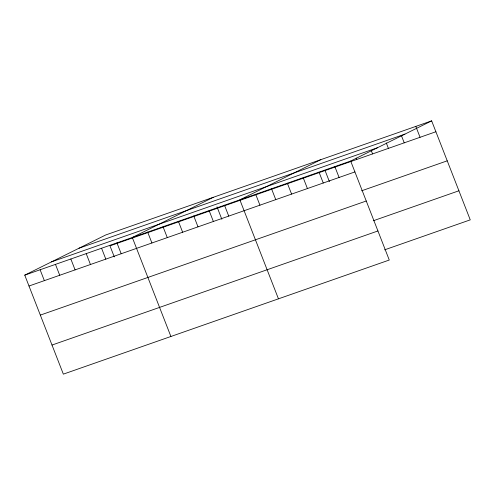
<?xml version="1.0" encoding="UTF-8"?>
<svg xmlns="http://www.w3.org/2000/svg" width="495" height="495" viewBox="0 0 495 495"><rect width="100%" height="100%" fill="white"/><g stroke="black" fill="none" stroke-linecap="round" stroke-linejoin="round"><path stroke-width="0.74" d="M431.652 120.86L350.67 161.036L389.268 260.036L63.348 374.14L24.75 275.14L105.732 234.964L431.652 120.86L470.25 219.86L384.621 249.839M213.283 197.313L132.301 237.482L170.905 336.482M320.84 159.656L239.858 199.832L278.456 298.832M79.008 248.218L404.929 134.12M51.474 261.88L377.394 147.776M24.75 275.14L350.67 161.036M435.897 131.75L109.977 245.854L114.296 256.93M28.995 286.023L354.915 171.926M361.604 190.804L447.233 160.826M40.33 315.105L366.25 201.001M373.286 220.764L458.914 190.785M52.012 345.058L377.933 230.961M415.819 126.404L420.063 137.294M401.315 135.352L404.236 142.838M386.286 142.931L388.408 148.376M371.25 150.517L372.574 153.92M356.214 158.103L356.746 159.464M334.837 166.58L339.087 177.47M325.085 170.546L329.404 181.622M319.009 172.118L323.254 183.008M303.181 177.662L307.426 188.552M287.347 183.206L291.592 194.096M271.52 188.744L275.764 199.633M255.686 194.287L259.931 205.178M224.495 205.208L228.74 216.098M217.002 206.836L221.847 219.279M209.125 210.585L213.376 221.475M193.762 215.969L198.006 226.858M178.398 221.345L182.643 232.235M163.034 226.722L167.279 237.612M147.671 232.106L151.916 242.996M116.938 242.866L121.182 253.749M101.574 248.243L105.819 259.132M86.21 253.619L90.455 264.509M70.847 259.003L75.091 269.886M55.477 264.38L59.728 275.269M40.114 269.756L44.358 280.646"/></g></svg>
